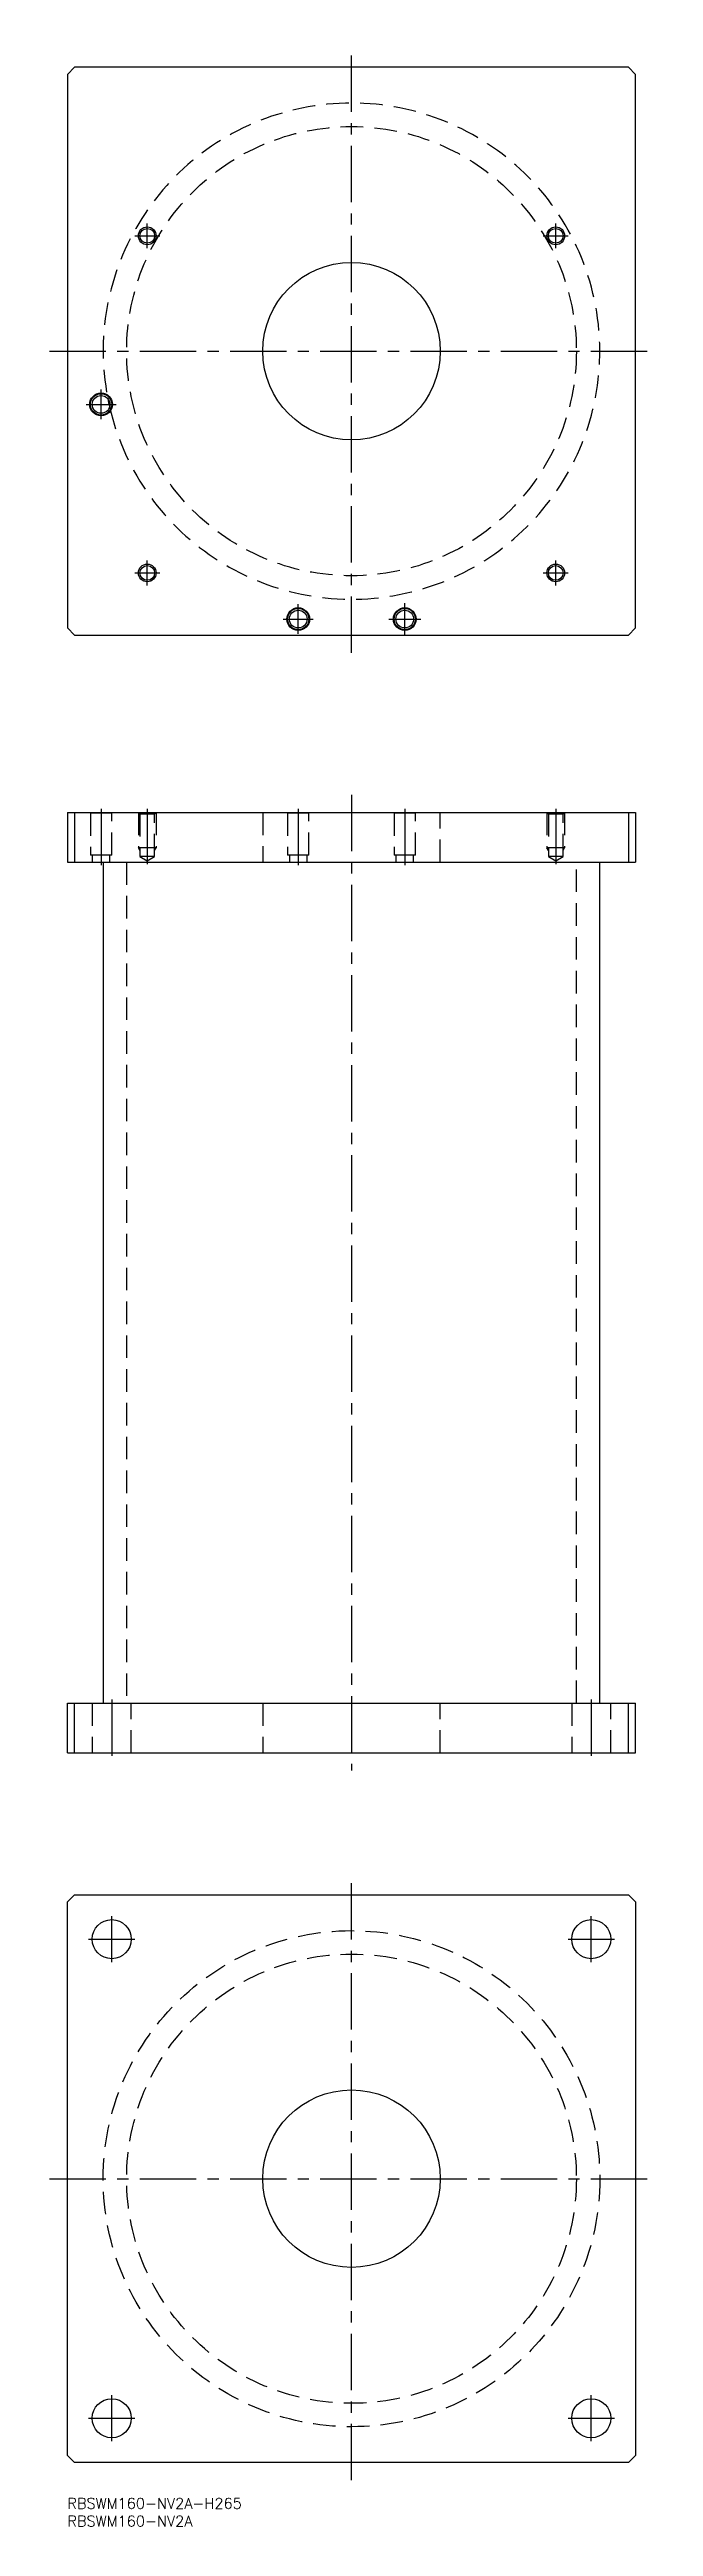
# Model space of a CAD drawing. Extents: x -5 to 165, y -8 to 690.
import ezdxf

# ---------------------------------------------------------------- set-up
doc = ezdxf.new("R2010")
doc.units = 0
doc.header["$LTSCALE"] = 0.5
doc.linetypes.add('CENTER', pattern=[50.8, 31.75, -6.35, 6.35, -6.35])
doc.linetypes.add('DASHED', pattern=[19.05, 12.7, -6.35])
for name, color, linetype in [('MSM_CENTER', 1, 'CENTER'), ('MSM_CONTINUOUS', 7, 'CONTINUOUS'), ('MSM_DASHED', 4, 'DASHED'), ('MSM_NARROW', 5, 'CONTINUOUS'), ('MSM_PART_NUMBER', 7, 'CONTINUOUS')]:
    doc.layers.add(name, color=color, linetype=linetype)
doc.styles.get("Standard").update_dxf_attribs({"font": 'txt.shx', "height": 3, "bigfont": 'bigfont.shx'})

msp = doc.modelspace()

# ---------------------------------------------------------------- linework, layer by layer
at = {"layer": 'MSM_CENTER'}
for p, q in [((80, 520), (80, 690)), ((19, 637.5), (26, 637.5)), ((22.5, 634), (22.5, 641)), ((134, 637.5), (141, 637.5)), ((137.5, 634), (137.5, 641)), ((-5, 605), (165, 605)), ((9.5, 585.8), (9.5, 594.2)), ((5.3, 590), (13.7, 590)), ((22.5, 539), (22.5, 546)), ((137.5, 539), (137.5, 546)), ((19, 542.5), (26, 542.5)), ((134, 542.5), (141, 542.5)), ((65, 525.3), (65, 533.7)), ((95, 525), (95, 534)), ((60.8, 529.5), (69.2, 529.5)), ((90.5, 529.5), (99.5, 529.5)), ((9.5, 476), (9.5, 460)), ((22.5, 476), (22.5, 460.407)), ((65, 476), (65, 460)), ((80, 480), (80, 205)), ((95, 476), (95, 460)), ((137.5, 476), (137.5, 460.407)), ((12.5, 225), (12.5, 209)), ((147.5, 225), (147.5, 209)), ((80, 5), (80, 175)), ((12.5, 151), (12.5, 164)), ((147.5, 151), (147.5, 164)), ((6, 157.5), (19, 157.5)), ((141, 157.5), (154, 157.5)), ((-5, 90), (165, 90)), ((12.5, 16), (12.5, 29)), ((147.5, 16), (147.5, 29)), ((6, 22.5), (19, 22.5)), ((141, 22.5), (154, 22.5))]:
    msp.add_line(p, q, dxfattribs=at)
at = {"layer": 'MSM_CONTINUOUS'}
for p, q in [((2, 685), (0, 683)), ((158, 685), (2, 685)), ((160, 683), (158, 685)), ((0, 683), (0, 527)), ((160, 527), (160, 683)), ((0, 527), (2, 525)), ((2, 525), (158, 525)), ((158, 525), (160, 527)), ((0, 475), (160, 475)), ((0, 475), (0, 461)), ((2, 475), (2, 461)), ((158, 475), (158, 461)), ((160, 475), (160, 461)), ((0, 461), (160, 461)), ((10.1, 461), (10.1, 224)), ((149.9, 224), (149.9, 461)), ((0, 210), (0, 224)), ((0, 224), (160, 224)), ((2, 210), (2, 224)), ((158, 210), (158, 224)), ((160, 210), (160, 224)), ((0, 210), (160, 210)), ((0, 168), (2, 170)), ((0, 12), (0, 168)), ((2, 170), (158, 170)), ((158, 170), (160, 168)), ((160, 168), (160, 12)), ((2, 10), (0, 12)), ((158, 10), (2, 10)), ((160, 12), (158, 10))]:
    msp.add_line(p, q, dxfattribs=at)
for centre, radius in [((22.5, 637.5), 2.067), ((137.5, 637.5), 2.067), ((80, 605), 25), ((9.5, 590), 3.2), ((9.5, 590), 3), ((9.5, 590), 2.5), ((22.5, 542.5), 2.067), ((137.5, 542.5), 2.067), ((65, 529.5), 3.2), ((65, 529.5), 3), ((65, 529.5), 2.5), ((95, 529.5), 3.2), ((95, 529.5), 3), ((95, 529.5), 2.5), ((12.5, 157.5), 5.5), ((147.5, 157.5), 5.5), ((80, 90), 25), ((12.5, 22.5), 5.5), ((147.5, 22.5), 5.5)]:
    msp.add_circle(centre, radius, dxfattribs=at)
msp.add_arc((80, 605), 69.9, 191.020888, 193.002068, dxfattribs=at)
at = {"layer": 'MSM_DASHED'}
for p, q in [((6.3, 475), (6.5, 474.8)), ((6.5, 474.8), (6.5, 463)), ((12.5, 474.8), (6.5, 474.8)), ((12.5, 474.8), (12.7, 475)), ((12.5, 463), (12.5, 474.8)), ((20, 475), (20.433, 474.567)), ((20, 475), (20, 465)), ((24.567, 474.567), (25, 475)), ((25, 475), (25, 465)), ((55, 475), (55, 461)), ((61.8, 475), (62, 474.8)), ((62, 474.8), (62, 463)), ((68, 474.8), (62, 474.8)), ((68, 474.8), (68.2, 475)), ((68, 463), (68, 474.8)), ((91.8, 475), (92, 474.8)), ((92, 474.8), (92, 463)), ((98, 474.8), (92, 474.8)), ((98, 474.8), (98.2, 475)), ((98, 463), (98, 474.8)), ((105, 461), (105, 475)), ((135, 475), (135.433, 474.567)), ((135, 475), (135, 465)), ((139.567, 474.567), (140, 475)), ((140, 475), (140, 465)), ((20.433, 474.567), (20.433, 462.6)), ((24.567, 474.567), (20.433, 474.567)), ((24.567, 462.6), (24.567, 474.567)), ((135.433, 474.567), (135.433, 462.6)), ((139.567, 474.567), (135.433, 474.567)), ((139.567, 462.6), (139.567, 474.567)), ((12.5, 463), (6.5, 463)), ((7, 463), (7, 461)), ((12, 461), (12, 463)), ((16.7, 461), (16.7, 224)), ((25, 465), (20, 465)), ((20.433, 464.25), (20, 465)), ((20.433, 462.6), (22.5, 461.407)), ((24.567, 462.6), (20.433, 462.6)), ((22.5, 461.407), (24.567, 462.6)), ((24.567, 464.25), (25, 465)), ((68, 463), (62, 463)), ((62.5, 463), (62.5, 461)), ((67.5, 461), (67.5, 463)), ((98, 463), (92, 463)), ((92.5, 463), (92.5, 461)), ((97.5, 461), (97.5, 463)), ((140, 465), (135, 465)), ((135.433, 464.25), (135, 465)), ((135.433, 462.6), (137.5, 461.407)), ((139.567, 462.6), (135.433, 462.6)), ((137.5, 461.407), (139.567, 462.6)), ((139.567, 464.25), (140, 465)), ((143.3, 224), (143.3, 461)), ((7, 224), (7, 210)), ((18, 210), (18, 224)), ((55, 224), (55, 210)), ((105, 210), (105, 224)), ((142, 224), (142, 210)), ((153, 210), (153, 224))]:
    msp.add_line(p, q, dxfattribs=at)
for centre, radius in [((80, 605), 63.3), ((80, 90), 69.9), ((80, 90), 63.3)]:
    msp.add_circle(centre, radius, dxfattribs=at)
msp.add_arc((80, 605), 69.9, 193.002068, 191.020888, dxfattribs=at)
at = {"layer": 'MSM_NARROW'}
for centre in [(22.5, 637.5), (137.5, 637.5), (22.5, 542.5), (137.5, 542.5)]:
    msp.add_circle(centre, 2.5, dxfattribs=at)

# ---------------------------------------------------------------- texts
at = {"layer": 'MSM_PART_NUMBER'}
for s, p in [('RBSWM160-NV2A-H265', (0, -3)), ('RBSWM160-NV2A', (0, -8))]:
    msp.add_text(s, height=3, dxfattribs=at).set_placement(p)

doc.saveas('drawing.dxf')
